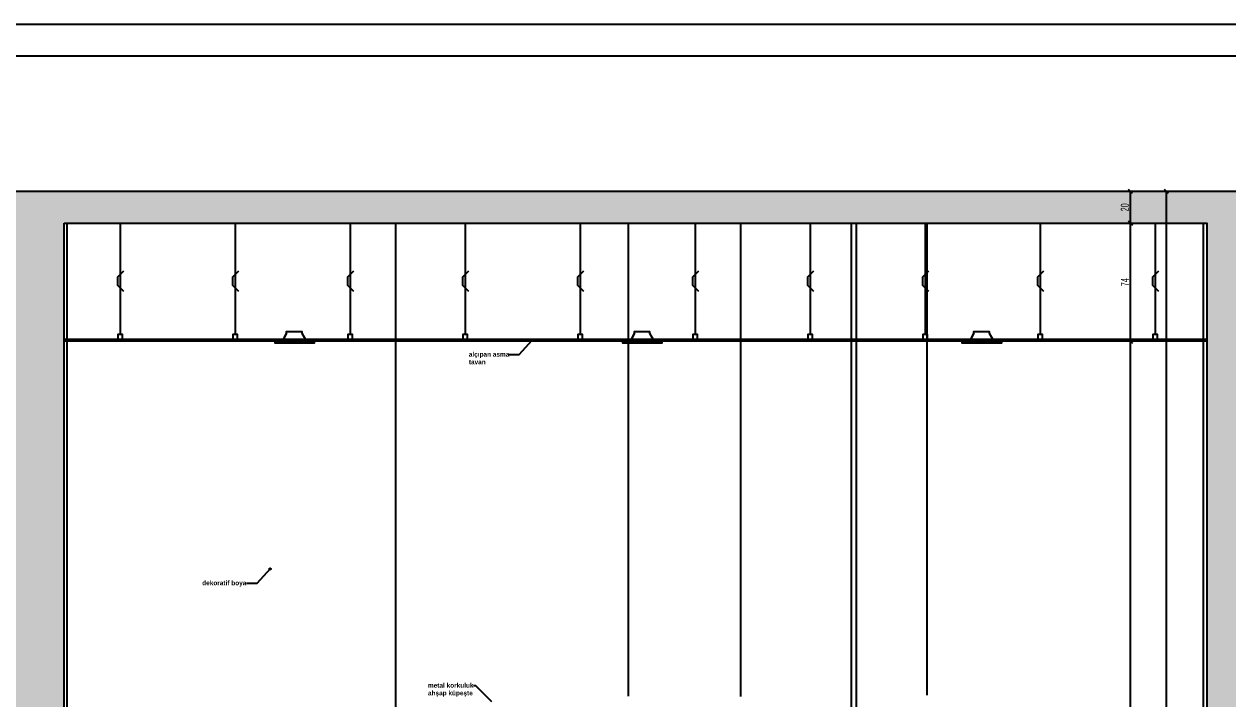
# Model space of a CAD drawing. Header units: millimetres. Extents: x 933584 to 974011, y 4545988 to 4553664.
# Drawn here: x 944203 to 944958, y 4547540 to 4547964 of the extents above; entities that cross this region are included whole.
import ezdxf

# ---------------------------------------------------------------- set-up
doc = ezdxf.new("R2010")
doc.units = ezdxf.units.MM
doc.header["$PDMODE"] = 35
doc.linetypes.add('568_AVN_KES_01$0$HIDDEN', pattern=[0.375, 0.25, -0.125])
doc.linetypes.add('HIDDEN', pattern=[9.525, 6.35, -3.175])
doc.layers.get('0').update_dxf_attribs({"color": 255})
doc.layers.get('Defpoints').update_dxf_attribs({"color": 8})
for name, color, linetype in [('0-DMS-50', 143, 'Continuous'), ('0-HSL-HTC_200', 1, 'Continuous'), ('0-HSL-SLD', 252, 'Continuous'), ('0-LNS-SLN', 6, 'Continuous'), ('0-LNS-SPL', 13, '568_AVN_KES_01$0$HIDDEN'), ('0-LNS-VLF', 11, 'Continuous'), ('2-SPS-RCN', 2, 'Continuous'), ('4-FNS-SFF', 13, 'Continuous')]:
    doc.layers.add(name, color=color, linetype=linetype)
doc.styles.add('Century Gothic_B_3', font='GOTHICB.TTF', dxfattribs={"height": 4})
doc.styles.add('dim_romans_50', font='swissl.ttf', dxfattribs={"width": 0.6, "height": 5})
doc.dimstyles.new('ONK_dim 1_50', dxfattribs={"dimscale": 5, "dimtxt": 4, "dimasz": 0.5, "dimexe": 0.5, "dimexo": 0.5, "dimgap": 0.2, "dimtad": 1, "dimdec": 1, "dimrnd": 0.5, "dimzin": 9, "dimtxsty": 'dim_romans_50', "dimblk": 'OBLIQUE', "dimcen": 1, "dimclre": 256, "dimclrt": 256, "dimazin": 2, "dimtfac": 1, "dimtdec": 1, "dimtix": 1, "dimtmove": 2, "dimatfit": 3, "dimldrblk": 'OBLIQUE', "dimfxl": 3, "dimfxlon": 1, "dimarcsym": 0})

# ---------------------------------------------------------------- blocks, each defined once
blk = doc.blocks.new('cgvbxcb')
at = {"layer": '0-LNS-SLN'}
for points in [[(949475.81, 4544546.61), (949473.31, 4544541.61), (949468.31, 4544541.61), (949468.31, 4544540.61), (949488.31, 4544540.61), (949493.31, 4544540.61), (949493.31, 4544541.61), (949488.31, 4544541.61)], [(949475.81, 4544546.61), (949475.81, 4544547.61), (949485.31, 4544547.61), (949485.31, 4544546.61), (949488.31, 4544541.61), (949473.31, 4544541.61), (949475.81, 4544546.61)]]:
    blk.add_lwpolyline(points, dxfattribs=at)
blk = doc.blocks.new('_Oblique')
at = {"color": 0, "linetype": 'ByBlock', "lineweight": -2}
blk.add_line((-0.5, -0.5), (0.5, 0.5), dxfattribs=at)
blk = doc.blocks.new('*D3102')
at = {"layer": '0-DMS-50', "lineweight": -2}
for p, q in [((944934.93, 4547858.78), (944917.43, 4547858.78)), ((944934.93, 4547018.78), (944917.43, 4547018.78))]:
    blk.add_line(p, q, dxfattribs=at)
at = {"layer": '0-DMS-50', "color": 0, "lineweight": -2}
blk.add_line((944919.93, 4547018.78), (944919.93, 4547858.78), dxfattribs=at)
at = {"layer": 'Defpoints', "color": 0}
for p in [(944919.93, 4547858.78), (944945.23, 4547858.78), (944945.23, 4547018.78)]:
    blk.add_point(p, dxfattribs=at)
at = {"layer": '0-DMS-50', "color": 0, "linetype": 'ByBlock', "lineweight": -2, "xscale": 2.5, "yscale": 2.5, "zscale": 2.5}
for p, rotation in [((944919.93, 4547858.78), 90), ((944919.93, 4547018.78), 270)]:
    blk.add_blockref('_Oblique', p, dxfattribs=dict(at, rotation=rotation))
at = {"layer": '0-DMS-50', "insert": (944916.43, 4547438.78), "char_height": 5, "attachment_point": 5, "rotation": 90, "style": 'dim_romans_50'}
blk.add_mtext('840', dxfattribs=at)
blk = doc.blocks.new('*D3108')
at = {"layer": '0-DMS-50', "color": 0, "lineweight": -2}
blk.add_line((944897.25, 4547024.78), (944897.25, 4547764.78), dxfattribs=at)
at = {"layer": '0-DMS-50', "lineweight": -2}
for p, q in [((944899.75, 4547764.78), (944899.75, 4547764.78)), ((944899.75, 4547024.78), (944899.75, 4547024.78))]:
    blk.add_line(p, q, dxfattribs=at)
at = {"layer": 'Defpoints', "color": 0}
for p in [(944897.25, 4547764.78), (944897.25, 4547764.78), (944897.25, 4547024.78)]:
    blk.add_point(p, dxfattribs=at)
at = {"layer": '0-DMS-50', "color": 0, "linetype": 'ByBlock', "lineweight": -2, "xscale": 2.5, "yscale": 2.5, "zscale": 2.5}
for p, rotation in [((944897.25, 4547764.78), 90), ((944897.25, 4547024.78), 270)]:
    blk.add_blockref('_Oblique', p, dxfattribs=dict(at, rotation=rotation))
at = {"layer": '0-DMS-50', "insert": (944893.75, 4547394.78), "char_height": 5, "attachment_point": 5, "rotation": 90, "style": 'dim_romans_50'}
blk.add_mtext('740', dxfattribs=at)
blk = doc.blocks.new('*D3109')
at = {"layer": '0-DMS-50', "color": 0, "lineweight": -2}
blk.add_line((944897.25, 4547764.78), (944897.25, 4547838.78), dxfattribs=at)
at = {"layer": '0-DMS-50', "lineweight": -2}
for p, q in [((944899.75, 4547838.78), (944899.75, 4547838.78)), ((944899.75, 4547764.78), (944899.75, 4547764.78))]:
    blk.add_line(p, q, dxfattribs=at)
at = {"layer": 'Defpoints', "color": 0}
for p in [(944897.25, 4547838.78), (944897.25, 4547838.78), (944897.25, 4547764.78)]:
    blk.add_point(p, dxfattribs=at)
at = {"layer": '0-DMS-50', "color": 0, "linetype": 'ByBlock', "lineweight": -2, "xscale": 2.5, "yscale": 2.5, "zscale": 2.5}
for p, rotation in [((944897.25, 4547838.78), 90), ((944897.25, 4547764.78), 270)]:
    blk.add_blockref('_Oblique', p, dxfattribs=dict(at, rotation=rotation))
at = {"layer": '0-DMS-50', "insert": (944893.75, 4547801.78), "char_height": 5, "attachment_point": 5, "rotation": 90, "style": 'dim_romans_50'}
blk.add_mtext('74', dxfattribs=at)
blk = doc.blocks.new('*D3110')
at = {"layer": '0-DMS-50', "color": 0, "lineweight": -2}
blk.add_line((944897.25, 4547838.78), (944897.25, 4547858.78), dxfattribs=at)
at = {"layer": '0-DMS-50', "lineweight": -2}
for p, q in [((944899.75, 4547858.78), (944899.75, 4547858.78)), ((944899.75, 4547838.78), (944899.75, 4547838.78))]:
    blk.add_line(p, q, dxfattribs=at)
at = {"layer": 'Defpoints', "color": 0}
for p in [(944897.25, 4547858.78), (944897.25, 4547858.78), (944897.25, 4547838.78)]:
    blk.add_point(p, dxfattribs=at)
at = {"layer": '0-DMS-50', "color": 0, "linetype": 'ByBlock', "lineweight": -2, "xscale": 2.5, "yscale": 2.5, "zscale": 2.5}
for p, rotation in [((944897.25, 4547858.78), 90), ((944897.25, 4547838.78), 270)]:
    blk.add_blockref('_Oblique', p, dxfattribs=dict(at, rotation=rotation))
at = {"layer": '0-DMS-50', "insert": (944893.75, 4547848.78), "char_height": 5, "attachment_point": 5, "rotation": 90, "style": 'dim_romans_50'}
blk.add_mtext('20', dxfattribs=at)

msp = doc.modelspace()

# ---------------------------------------------------------------- hatches: boundary and pattern name
at = {"layer": '0-HSL-HTC_200'}
h = msp.add_hatch(dxfattribs=at)
h.set_pattern_fill('ANSI33', color=256)
h.set_pattern_definition([(45, (946624.9096, 4556812.099), (-4.490128, 4.490128), []), (45, (946629.4, 4556812.099), (-4.490128, 4.490128), [3.175, -1.5875])])
h.paths.add_polyline_path([(945005.32, 4546594.78), (945005.32, 4546998.78), (945169.34, 4546998.78), (945169.34, 4547018.78), (945005.32, 4547018.78), (945005.32, 4547838.78), (945169.34, 4547838.78), (945169.34, 4547858.78), (943447.39, 4547858.78), (943447.39, 4547838.78), (943626.3, 4547838.78), (943626.3, 4547788.78), (943686.3, 4547788.78), (943686.3, 4547838.78), (944174.6, 4547838.78), (944174.6, 4547018.78), (943447.39, 4547018.78), (943447.39, 4546998.78), (943626.3, 4546998.78), (943626.3, 4546948.78), (943686.3, 4546948.78), (943686.3, 4546998.78), (944174.6, 4546998.78), (944174.6, 4546594.78), (943447.39, 4546594.78), (943447.39, 4546574.78), (943626.3, 4546574.78), (943626.3, 4546524.78), (943686.3, 4546524.78), (943686.3, 4546574.78), (944174.6, 4546574.78), (944174.6, 4546483.85), (944227.66, 4546483.85), (944227.66, 4546574.78), (944945.23, 4546574.78), (944945.23, 4546483.85), (945005.32, 4546483.85), (945005.32, 4546574.78), (945169.34, 4546574.78), (945169.34, 4546594.78)])
h.paths.add_polyline_path([(944945.23, 4546998.78), (944227.66, 4546998.78), (944227.66, 4546594.78), (944945.23, 4546594.78)], flags=16)
h.paths.add_polyline_path([(944227.66, 4547838.78), (944945.23, 4547838.78), (944945.23, 4547018.78), (944227.66, 4547018.78)], flags=16)
at = {"layer": '0-LNS-VLF', "linetype": 'HIDDEN', "ltscale": 0.5}
h = msp.add_hatch(color=256, dxfattribs=at)
h.dxf.hatch_style = 1
edge = h.paths.add_edge_path()
edge.add_arc((944521.41, 4547765.28), 0.467, 0, 360)
h = msp.add_hatch(color=256, dxfattribs=at)
h.dxf.hatch_style = 1
edge = h.paths.add_edge_path()
edge.add_arc((944356.98, 4547621.75), 0.467, 0, 360)

# ---------------------------------------------------------------- linework, layer by layer
at = {"color": 0}
for points in [[(943427.39, 4547963.85), (945527.39, 4547963.85), (945527.39, 4546463.85), (943427.39, 4546463.85)], [(943447.39, 4547943.85), (945507.39, 4547943.85), (945507.39, 4546483.85), (943447.39, 4546483.85)]]:
    msp.add_lwpolyline(points, close=True, dxfattribs=at)
at = {"layer": '0-DMS-50'}
for points in [[(944227.66, 4547838.78), (944945.23, 4547838.78)], [(944725.11, 4547838.78), (944725.11, 4547351.63), (944722.11, 4547351.63), (944722.11, 4547838.78)]]:
    msp.add_lwpolyline(points, dxfattribs=at)
at = {"layer": '0-HSL-SLD'}
for points in [[(944435.9, 4547438.78), (944435.9, 4547838.78)], [(944581.97, 4547541.77), (944581.97, 4547838.78)], [(944652.32, 4547838.78), (944652.32, 4547541.71)], [(944769.32, 4547838.78), (944769.32, 4547542.45)]]:
    msp.add_lwpolyline(points, dxfattribs=at)
at = {"layer": '0-LNS-SPL', "linetype": 'ByBlock'}
for points in [[(944229.66, 4547438.78), (944229.66, 4547838.78)], [(944943.23, 4547024.78), (944943.23, 4547838.78)]]:
    msp.add_lwpolyline(points, dxfattribs=at)
at = {"layer": '0-LNS-VLF', "ltscale": 0.5}
for points in [[(944521.41, 4547765.28), (944513.18, 4547756.23), (944506.63, 4547756.23)], [(944356.98, 4547621.75), (944348.75, 4547612.69), (944342.2, 4547612.69)], [(944496.14, 4547538.23), (944486.22, 4547548.36), (944484.65, 4547548.36)]]:
    msp.add_lwpolyline(points, dxfattribs=at)
at = {"layer": '0-LNS-VLF', "linetype": 'HIDDEN', "ltscale": 0.5}
for centre in [(944521.41, 4547765.28), (944356.98, 4547621.75)]:
    msp.add_circle(centre, 0.467, dxfattribs=at)
at = {"layer": '2-SPS-RCN'}
for points in [[(945005.32, 4546594.78), (945005.32, 4546998.78), (945169.34, 4546998.78), (945169.34, 4547018.78), (945005.32, 4547018.78), (945005.32, 4547838.78), (945169.34, 4547838.78), (945169.34, 4547858.78), (943447.39, 4547858.78)], [(944227.66, 4547838.78), (944945.23, 4547838.78), (944945.23, 4547018.78), (944227.66, 4547018.78), (944227.66, 4547838.78)]]:
    msp.add_lwpolyline(points, dxfattribs=at)
at = {"layer": '4-FNS-SFF'}
for points in [[(944262.82, 4547838.78), (944262.82, 4547769.16)], [(944335.03, 4547838.78), (944335.03, 4547769.16)], [(944407.25, 4547838.78), (944407.25, 4547769.16)], [(944479.46, 4547838.78), (944479.46, 4547769.16)], [(944551.68, 4547838.78), (944551.68, 4547769.16)], [(944623.89, 4547838.78), (944623.89, 4547769.16)], [(944696.11, 4547838.78), (944696.11, 4547769.16)], [(944768.33, 4547838.78), (944768.33, 4547769.16)], [(944840.54, 4547838.78), (944840.54, 4547769.16)], [(944912.76, 4547838.78), (944912.76, 4547769.16)], [(944264.96, 4547808.8), (944261.19, 4547805.03), (944261.19, 4547799.97), (944264.96, 4547796.2)], [(944337.18, 4547808.8), (944333.41, 4547805.03), (944333.41, 4547799.97), (944337.18, 4547796.2)], [(944409.39, 4547808.8), (944405.63, 4547805.03), (944405.63, 4547799.97), (944409.39, 4547796.2)], [(944481.61, 4547808.8), (944477.84, 4547805.03), (944477.84, 4547799.97), (944481.61, 4547796.2)], [(944553.82, 4547808.8), (944550.06, 4547805.03), (944550.06, 4547799.97), (944553.82, 4547796.2)], [(944626.04, 4547808.8), (944622.27, 4547805.03), (944622.27, 4547799.97), (944626.04, 4547796.2)], [(944698.26, 4547808.8), (944694.49, 4547805.03), (944694.49, 4547799.97), (944698.26, 4547796.2)], [(944770.47, 4547808.8), (944766.7, 4547805.03), (944766.7, 4547799.97), (944770.47, 4547796.2)], [(944842.69, 4547808.8), (944838.92, 4547805.03), (944838.92, 4547799.97), (944842.69, 4547796.2)], [(944914.9, 4547808.8), (944911.13, 4547805.03), (944911.13, 4547799.97), (944914.9, 4547796.2)], [(944945.23, 4547765.78), (944227.66, 4547765.78)], [(944945.23, 4547764.78), (944227.66, 4547764.78)]]:
    msp.add_lwpolyline(points, dxfattribs=at)
for points in [[(944261.58, 4547765.78), (944261.58, 4547769.16), (944264.11, 4547769.16), (944264.11, 4547765.78)], [(944333.8, 4547765.78), (944333.8, 4547769.16), (944336.33, 4547769.16), (944336.33, 4547765.78)], [(944406.01, 4547765.78), (944406.01, 4547769.16), (944408.54, 4547769.16), (944408.54, 4547765.78)], [(944478.23, 4547765.78), (944478.23, 4547769.16), (944480.76, 4547769.16), (944480.76, 4547765.78)], [(944550.44, 4547765.78), (944550.44, 4547769.16), (944552.98, 4547769.16), (944552.98, 4547765.78)], [(944622.66, 4547765.78), (944622.66, 4547769.16), (944625.19, 4547769.16), (944625.19, 4547765.78)], [(944694.87, 4547765.78), (944694.87, 4547769.16), (944697.41, 4547769.16), (944697.41, 4547765.78)], [(944767.09, 4547765.78), (944767.09, 4547769.16), (944769.62, 4547769.16), (944769.62, 4547765.78)], [(944839.31, 4547765.78), (944839.31, 4547769.16), (944841.84, 4547769.16), (944841.84, 4547765.78)], [(944911.52, 4547765.78), (944911.52, 4547769.16), (944914.05, 4547769.16), (944914.05, 4547765.78)]]:
    msp.add_lwpolyline(points, close=True, dxfattribs=at)

# ---------------------------------------------------------------- block references
at = {"layer": '0-LNS-SLN'}
for p in [(-5108.43, 3223.17), (-4890.08, 3223.17), (-4676.83, 3223.17)]:
    msp.add_blockref('cgvbxcb', p, dxfattribs=at)

# ---------------------------------------------------------------- texts
at = {"layer": '0-LNS-VLF', "linetype": 'HIDDEN', "ltscale": 0.5, "char_height": 2.9364, "width": 95.455, "attachment_point": 1, "line_spacing_factor": 0.984502, "style": 'Century Gothic_B_3'}
for s, insert in [('\\pxql;{\\fFranklin Gothic Book|b1|i0|c162|p34;alçıpan asma\\Ptavan }', (944481.78, 4547757.99)), ('\\pxql;{\\fFranklin Gothic Book|b1|i0|c162|p34;dekoratif boya }', (944314.37, 4547614.45)), ('\\pxql;{\\fFranklin Gothic Book|b1|i0|c162|p34;metal korkuluk\\Pahşap küpeşte }', (944456.12, 4547550.12))]:
    msp.add_mtext(s, dxfattribs=dict(at, insert=insert))

# ---------------------------------------------------------------- dimensions: what is measured, and where the dimension line sits
at = {"layer": '0-DMS-50'}
for base, p1, p2, picture, middle in [((944897.25, 4547858.78), (944897.25, 4547838.78), (944897.25, 4547858.78), '*D3110', (944893.75, 4547848.78)), ((944897.25, 4547838.78), (944897.25, 4547764.78), (944897.25, 4547838.78), '*D3109', (944893.75, 4547801.78)), ((944897.25, 4547764.78), (944897.25, 4547024.78), (944897.25, 4547764.78), '*D3108', (944893.75, 4547394.78))]:
    dim = msp.add_linear_dim(base=base, p1=p1, p2=p2, angle=270, dimstyle='ONK_dim 1_50', dxfattribs=at)
    dim.commit()
    dim.dimension.update_dxf_attribs({"geometry": picture, "text_midpoint": middle})
dim = msp.add_linear_dim(base=(944919.93, 4547858.78), p1=(944945.23, 4547018.78), p2=(944945.23, 4547858.78), angle=270, dimstyle='ONK_dim 1_50', override={"dimtxsty": 'dim_romans_50', "dimldrblk": 'Oblique'}, dxfattribs=at)
dim.commit()
dim.dimension.update_dxf_attribs({"geometry": '*D3102', "text_midpoint": (944916.43, 4547438.78)})

doc.saveas('drawing.dxf')
